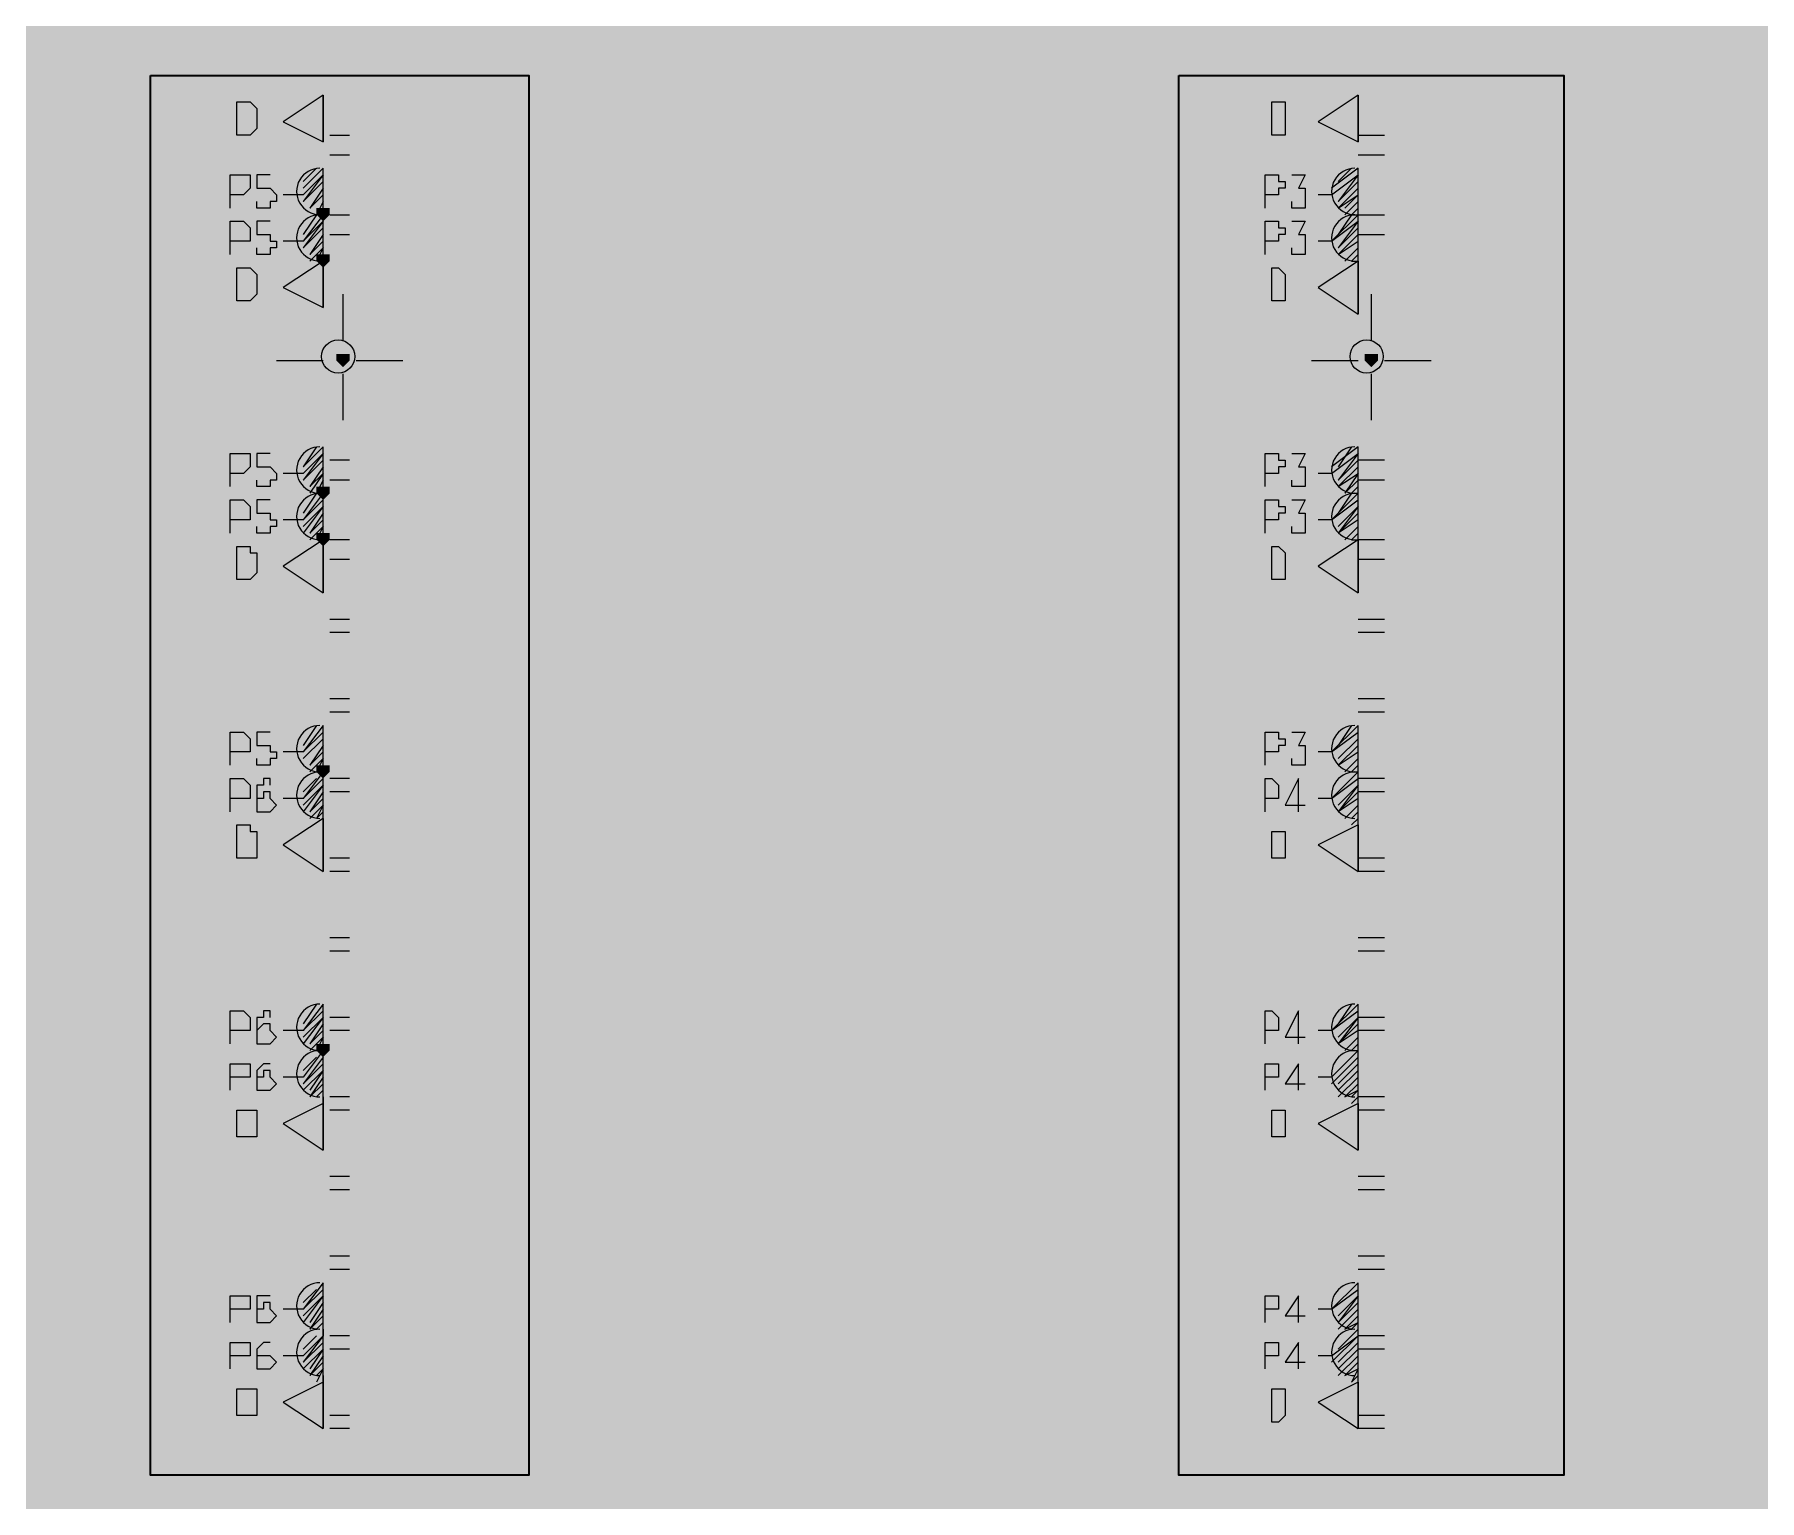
# Model space of a CAD drawing. Header units: millimetres. Extents: x 0 to 90.7, y 0 to 64.4.
# Drawn here: x 51.31 to 56.81, y 6.25 to 10.93 of the extents above; entities that cross this region are included whole.
import ezdxf

# ---------------------------------------------------------------- set-up
doc = ezdxf.new("R2010")
doc.units = ezdxf.units.MM
for name, color, linetype in [('PDF_014404$_ps_ELEC', 2, 'Continuous'), ('PDF_014404$_PS_ELECTRONICS', 5, 'Continuous'), ('PDF_014404$_ps_POWER$SKIRTING', 4, 'Continuous'), ('PDF_014404$_ps_TEXTBOLD$POWER', 2, 'Continuous'), ('PDF_014404$FT', 7, 'Continuous')]:
    doc.layers.add(name, color=color, linetype=linetype)
for name, color, linetype, true_color in [('PDF_014404$_PS_ELECTRONICS$CABLE$TRAY', 7, 'Continuous', 0xdd0037), ('PDF_014404$_ps_POWER$CABLE$TRAY', 7, 'Continuous', 0x7fbfff), ('PDF_014404$_ps_THIN', 7, 'Continuous', 0x7fbfff), ('PDF_014404$HL-TMP', 7, 'Continuous', 0x800000)]:
    doc.layers.add(name, color=color, linetype=linetype, true_color=true_color)

msp = doc.modelspace()

# ---------------------------------------------------------------- hatches: boundary and pattern name
at = {"layer": 'PDF_014404$_ps_THIN', "transparency": 33554559}
for points in [[(52.2265, 10.3737), (52.2053, 10.3737), (52.2053, 10.3525), (52.2265, 10.3314), (52.2477, 10.3525), (52.2477, 10.3737)], [(52.2265, 10.2255), (52.2053, 10.2255), (52.2053, 10.2043), (52.2265, 10.1832), (52.2477, 10.2043), (52.2477, 10.2255)], [(52.29, 9.908), (52.2688, 9.908), (52.2688, 9.8868), (52.29, 9.8657), (52.3112, 9.8868), (52.3112, 9.908)], [(52.29, 9.908), (52.2688, 9.908), (52.2688, 9.8868), (52.29, 9.8657), (52.3112, 9.8868), (52.3112, 9.908)], [(55.5709, 9.908), (55.5497, 9.908), (55.5497, 9.8868), (55.5709, 9.8657), (55.5921, 9.8868), (55.5921, 9.908)], [(55.5709, 9.908), (55.5497, 9.908), (55.5497, 9.8868), (55.5709, 9.8657), (55.5921, 9.8868), (55.5921, 9.908)], [(52.2265, 9.4847), (52.2053, 9.4847), (52.2053, 9.4635), (52.2265, 9.4423), (52.2477, 9.4635), (52.2477, 9.4847)], [(52.2265, 9.3365), (52.2053, 9.3365), (52.2053, 9.3153), (52.2265, 9.2942), (52.2477, 9.3153), (52.2477, 9.3365)], [(52.2265, 8.5956), (52.2053, 8.5956), (52.2053, 8.5745), (52.2265, 8.5533), (52.2477, 8.5745), (52.2477, 8.5956)], [(52.2265, 7.7066), (52.2053, 7.7066), (52.2053, 7.6855), (52.2265, 7.6643), (52.2477, 7.6855), (52.2477, 7.7066)]]:
    msp.add_hatch(color=256, dxfattribs=at).paths.add_polyline_path(points)

# ---------------------------------------------------------------- linework, layer by layer
at = {"layer": 'PDF_014404$_ps_ELEC', "lineweight": 25}
for points in [[(52.2159, 10.5007, 1.00004), (52.2159, 10.3525, 1.00004), (52.2159, 10.2044)], [(55.518, 10.5007, 1.00004), (55.518, 10.3525, 1.00004), (55.518, 10.2044)], [(52.2159, 9.6117, 1.00004), (52.2159, 9.4635, 1.00004), (52.2159, 9.3153)], [(55.518, 9.6117, 1.00004), (55.518, 9.4635, 1.00004), (55.518, 9.3153)], [(52.2159, 8.7226, 1.00004), (52.2159, 8.5745, 1.00004), (52.2159, 8.4263)], [(55.518, 8.7226, 1.00004), (55.518, 8.5745, 1.00004), (55.518, 8.4263)], [(52.2159, 7.8336, 1.00004), (52.2159, 7.6855, 1.00004), (52.2159, 7.5373)], [(55.518, 7.8336, 1.00004), (55.518, 7.6855, 1.00004), (55.518, 7.5373)], [(52.2159, 6.9446, 1.00004), (52.2159, 6.7964, 1.00004), (52.2159, 6.6483)], [(55.518, 6.9446, 1.00004), (55.518, 6.7964, 1.00004), (55.518, 6.6483)]]:
    msp.add_lwpolyline(points, format="xyb", dxfattribs=at)
for points in [[(52.2265, 10.2043), (52.2265, 10.3525), (52.2265, 10.5007)], [(55.5286, 10.2043), (55.5286, 10.3525), (55.5286, 10.5007)], [(52.2265, 9.3153), (52.2265, 9.4635), (52.2265, 9.6117)], [(55.5286, 9.3153), (55.5286, 9.4635), (55.5286, 9.6117)], [(52.2265, 8.4051), (52.2265, 8.5745), (52.2265, 8.7226)], [(55.5286, 8.4051), (55.5286, 8.5745), (55.5286, 8.7226)], [(52.2265, 7.5161), (52.2265, 7.6855), (52.2265, 7.8336)], [(55.5286, 7.5161), (55.5286, 7.6855), (55.5286, 7.8336)], [(52.2265, 6.6271), (52.2265, 6.7753), (52.2265, 6.9446)], [(55.5286, 6.6271), (55.5286, 6.7753), (55.5286, 6.9446)]]:
    msp.add_lwpolyline(points, dxfattribs=at)
at = {"layer": 'PDF_014404$_ps_ELEC', "lineweight": 0}
for points in [[(52.163, 10.416), (52.0995, 10.416)], [(55.4439, 10.416), (55.4016, 10.416)], [(52.163, 10.2678), (52.0995, 10.2678)], [(55.4439, 10.2678), (55.4016, 10.2678)], [(52.163, 9.527), (52.0995, 9.527)], [(55.4439, 9.527), (55.4016, 9.527)], [(52.163, 9.3788), (52.0995, 9.3788)], [(55.4439, 9.3788), (55.4016, 9.3788)], [(52.163, 8.638), (52.0995, 8.638)], [(55.4439, 8.638), (55.4016, 8.638)], [(52.163, 8.4898), (52.0995, 8.4898)], [(55.4439, 8.4898), (55.4016, 8.4898)], [(52.163, 7.749), (52.0995, 7.749)], [(55.4439, 7.749), (55.4016, 7.749)], [(52.163, 7.6008), (52.0995, 7.6008)], [(55.4439, 7.6008), (55.4016, 7.6008)], [(52.163, 6.8599), (52.0995, 6.8599)], [(55.4439, 6.8599), (55.4016, 6.8599)], [(52.163, 6.7118), (52.0995, 6.7118)], [(55.4439, 6.7118), (55.4016, 6.7118)]]:
    msp.add_lwpolyline(points, dxfattribs=at)
at = {"layer": 'PDF_014404$_PS_ELECTRONICS', "lineweight": 0}
for points in [[(52.0995, 10.6489), (52.2265, 10.5854), (52.2265, 10.7335)], [(52.2265, 10.7335), (52.2265, 10.5854), (52.2265, 10.7335)], [(55.4016, 10.6489), (55.5286, 10.5854), (55.5286, 10.7335)], [(55.5286, 10.7335), (55.5286, 10.5854), (55.5286, 10.7335)], [(52.0995, 10.1197), (52.2265, 10.0562), (52.2265, 10.2043)], [(52.2265, 10.2043), (52.2265, 10.0562), (52.2265, 10.2043)], [(55.4016, 10.1197), (55.5286, 10.035), (55.5286, 10.2043)], [(55.5286, 10.2043), (55.5286, 10.035), (55.5286, 10.2043)], [(52.0995, 9.2307), (52.2265, 9.146), (52.2265, 9.3153)], [(52.2265, 9.3153), (52.2265, 9.146), (52.2265, 9.3153)], [(55.4016, 9.2307), (55.5286, 9.146), (55.5286, 9.3153)], [(55.5286, 9.3153), (55.5286, 9.146), (55.5286, 9.3153)], [(52.0995, 8.3416), (52.2265, 8.257), (52.2265, 8.4263)], [(52.2265, 8.4263), (52.2265, 8.257), (52.2265, 8.4263)], [(55.4016, 8.3416), (55.5286, 8.257), (55.5286, 8.4051)], [(55.5286, 8.4051), (55.5286, 8.257), (55.5286, 8.4051)], [(52.0995, 7.4526), (52.2265, 7.368), (52.2265, 7.5161)], [(52.2265, 7.5161), (52.2265, 7.368), (52.2265, 7.5161)], [(55.4016, 7.4526), (55.5286, 7.368), (55.5286, 7.5161)], [(55.5286, 7.5161), (55.5286, 7.368), (55.5286, 7.5161)], [(52.0995, 6.5636), (52.2265, 6.4789), (52.2265, 6.6271)], [(52.2265, 6.6271), (52.2265, 6.4789), (52.2265, 6.6271)], [(55.4016, 6.5636), (55.5286, 6.4789), (55.5286, 6.6271)], [(55.5286, 6.6271), (55.5286, 6.4789), (55.5286, 6.6271)]]:
    msp.add_lwpolyline(points, close=True, dxfattribs=at)
at = {"layer": 'PDF_014404$_PS_ELECTRONICS', "transparency": 33554559}
for points in [[(52.0995, 10.6489), (52.2265, 10.7335), (52.2265, 10.5854)], [(55.4016, 10.6489), (55.5286, 10.7335), (55.5286, 10.5854)], [(52.0995, 10.1197), (52.2265, 10.2043), (52.2265, 10.0562)], [(55.4016, 10.1197), (55.5286, 10.2043), (55.5286, 10.035)], [(52.0995, 9.2307), (52.2265, 9.3153), (52.2265, 9.146)], [(55.4016, 9.2307), (55.5286, 9.3153), (55.5286, 9.146)], [(52.0995, 8.3416), (52.2265, 8.4263), (52.2265, 8.257)], [(55.4016, 8.3416), (55.5286, 8.4051), (55.5286, 8.257)], [(52.0995, 7.4526), (52.2265, 7.5161), (52.2265, 7.368)], [(55.4016, 7.4526), (55.5286, 7.5161), (55.5286, 7.368)], [(52.0995, 6.5636), (52.2265, 6.6271), (52.2265, 6.4789)], [(55.4016, 6.5636), (55.5286, 6.6271), (55.5286, 6.4789)]]:
    msp.add_solid(points, dxfattribs=at)
at = {"layer": 'PDF_014404$_PS_ELECTRONICS$CABLE$TRAY', "transparency": 33554559}
for points in [[(51.9302, 9.527), (51.9302, 9.7387), (49.3478, 9.527)], [(51.9302, 9.7387), (49.3478, 9.527), (49.3478, 9.7387)], [(55.2111, 9.527), (55.2111, 9.7387), (52.6287, 9.527)], [(55.2111, 9.7387), (52.6287, 9.527), (52.6287, 9.7387)], [(58.6825, 9.527), (58.6825, 9.7387), (55.9307, 9.527)], [(58.6825, 9.7387), (55.9307, 9.527), (55.9307, 9.7387)]]:
    msp.add_solid(points, dxfattribs=at)
at = {"layer": 'PDF_014404$_ps_POWER$CABLE$TRAY', "transparency": 33554559}
for points in [[(49.3478, 10.0562), (49.3478, 9.8445), (51.9302, 10.0562)], [(49.3478, 9.8445), (51.9302, 10.0562), (51.9302, 9.8445)], [(52.6287, 10.0562), (52.6287, 9.8445), (55.2111, 10.0562)], [(52.6287, 9.8445), (55.2111, 10.0562), (55.2111, 9.8445)], [(55.9307, 10.0562), (55.9307, 9.8445), (58.5343, 10.0562)], [(55.9307, 9.8445), (58.5343, 10.0562), (58.5343, 9.8445)]]:
    msp.add_solid(points, dxfattribs=at)
at = {"layer": 'PDF_014404$_ps_POWER$SKIRTING', "lineweight": 0}
for points in [[(52.2477, 10.797), (52.3112, 10.797)], [(55.5286, 10.797), (55.6132, 10.797)], [(52.2477, 10.6065), (52.3112, 10.6065)], [(55.5286, 10.6065), (55.6132, 10.6065)], [(52.2477, 10.543), (52.3112, 10.543)], [(55.5286, 10.543), (55.6132, 10.543)], [(52.2477, 10.3525), (52.3112, 10.3525)], [(55.5286, 10.3525), (55.6132, 10.3525)], [(52.2477, 10.289), (52.3112, 10.289)], [(55.5286, 10.289), (55.6132, 10.289)], [(52.3112, 9.5693), (52.2477, 9.5693)], [(55.6132, 9.5693), (55.5286, 9.5693)], [(52.3112, 9.5058), (52.2477, 9.5058)], [(55.6132, 9.5058), (55.5286, 9.5058)], [(52.3112, 9.3153), (52.2477, 9.3153)], [(55.6132, 9.3153), (55.5286, 9.3153)], [(52.3112, 9.2518), (52.2477, 9.2518)], [(55.6132, 9.2518), (55.5286, 9.2518)], [(52.3112, 9.0613), (52.2477, 9.0613)], [(55.6132, 9.0613), (55.5286, 9.0613)], [(52.3112, 9.019), (52.2477, 9.019)], [(55.6132, 9.019), (55.5286, 9.019)], [(52.3112, 8.8073), (52.2477, 8.8073)], [(55.6132, 8.8073), (55.5286, 8.8073)], [(52.3112, 8.765), (52.2477, 8.765)], [(55.6132, 8.765), (55.5286, 8.765)], [(52.3112, 8.5533), (52.2477, 8.5533)], [(55.6132, 8.5533), (55.5286, 8.5533)], [(52.3112, 8.511), (52.2477, 8.511)], [(55.6132, 8.511), (55.5286, 8.511)], [(52.3112, 8.2993), (52.2477, 8.2993)], [(52.3112, 8.257), (52.2477, 8.257)], [(55.6132, 8.2993), (55.5286, 8.2993)], [(55.6132, 8.257), (55.5286, 8.257)], [(52.3112, 8.0453), (52.2477, 8.0453)], [(55.6132, 8.0453), (55.5286, 8.0453)], [(52.3112, 8.003), (52.2477, 8.003)], [(55.6132, 8.003), (55.5286, 8.003)], [(52.3112, 7.7913), (52.2477, 7.7913)], [(55.6132, 7.7913), (55.5286, 7.7913)], [(52.3112, 7.749), (52.2477, 7.749)], [(55.6132, 7.749), (55.5286, 7.749)], [(52.3112, 7.5373), (52.2477, 7.5373)], [(52.3112, 7.495), (52.2477, 7.495)], [(55.6132, 7.5373), (55.5286, 7.5373)], [(55.6132, 7.495), (55.5286, 7.495)], [(52.3112, 7.2833), (52.2477, 7.2833)], [(55.6132, 7.2833), (55.5286, 7.2833)], [(52.3112, 7.2409), (52.2477, 7.2409)], [(55.6132, 7.2409), (55.5286, 7.2409)], [(52.3112, 7.0293), (52.2477, 7.0293)], [(55.6132, 7.0293), (55.5286, 7.0293)], [(52.3112, 6.9869), (52.2477, 6.9869)], [(55.6132, 6.9869), (55.5286, 6.9869)], [(52.3112, 6.7753), (52.2477, 6.7753)], [(55.6132, 6.7753), (55.5286, 6.7753)], [(52.3112, 6.7329), (52.2477, 6.7329)], [(55.6132, 6.7329), (55.5286, 6.7329)], [(52.3112, 6.5213), (52.2477, 6.5213)], [(55.6132, 6.5213), (55.5286, 6.5213)], [(52.3112, 6.4789), (52.2477, 6.4789)], [(55.6132, 6.4789), (55.5286, 6.4789)], [(52.3112, 6.3308), (52.2477, 6.3308)], [(55.6132, 6.3308), (55.5286, 6.3308)]]:
    msp.add_lwpolyline(points, dxfattribs=at)
at = {"layer": 'PDF_014404$_ps_POWER$SKIRTING', "transparency": 33554559}
for points in [[(52.2477, 10.6489), (52.3112, 10.6489), (52.2477, 10.797)], [(52.3112, 10.6489), (52.2477, 10.797), (52.3112, 10.797)], [(55.5286, 10.6489), (55.6132, 10.6489), (55.5286, 10.797)], [(55.6132, 10.6489), (55.5286, 10.797), (55.6132, 10.797)], [(52.2477, 10.3949), (52.3112, 10.3949), (52.2477, 10.5007)], [(52.3112, 10.3949), (52.2477, 10.5007), (52.3112, 10.5007)], [(55.5286, 10.3949), (55.6132, 10.3949), (55.5286, 10.5007)], [(55.6132, 10.3949), (55.5286, 10.5007), (55.6132, 10.5007)], [(52.2477, 10.0985), (52.3112, 10.0985), (52.2477, 10.2467)], [(52.3112, 10.0985), (52.2477, 10.2467), (52.3112, 10.2467)], [(55.5286, 10.0985), (55.6132, 10.0985), (55.5286, 10.2467)], [(55.6132, 10.0985), (55.5286, 10.2467), (55.6132, 10.2467)], [(52.3112, 9.6963), (52.2477, 9.6963), (52.3112, 9.6117)], [(52.2477, 9.6963), (52.3112, 9.6117), (52.2477, 9.6117)], [(55.6132, 9.6963), (55.5286, 9.6963), (55.6132, 9.6117)], [(55.5286, 9.6963), (55.6132, 9.6117), (55.5286, 9.6117)], [(52.3112, 9.4635), (52.2477, 9.4635), (52.3112, 9.3577)], [(52.2477, 9.4635), (52.3112, 9.3577), (52.2477, 9.3577)], [(55.6132, 9.4635), (55.5286, 9.4635), (55.6132, 9.3577)], [(55.5286, 9.4635), (55.6132, 9.3577), (55.5286, 9.3577)], [(52.3112, 9.2095), (52.2477, 9.2095), (52.3112, 9.1037)], [(52.2477, 9.2095), (52.3112, 9.1037), (52.2477, 9.1037)], [(55.6132, 9.2095), (55.5286, 9.2095), (55.6132, 9.1037)], [(55.5286, 9.2095), (55.6132, 9.1037), (55.5286, 9.1037)], [(52.3112, 8.9555), (52.2477, 8.9555), (52.3112, 8.8497)], [(52.2477, 8.9555), (52.3112, 8.8497), (52.2477, 8.8497)], [(55.6132, 8.9555), (55.5286, 8.9555), (55.6132, 8.8497)], [(55.5286, 8.9555), (55.6132, 8.8497), (55.5286, 8.8497)], [(52.3112, 8.7015), (52.2477, 8.7015), (52.3112, 8.5956)], [(52.2477, 8.7015), (52.3112, 8.5956), (52.2477, 8.5956)], [(55.6132, 8.7015), (55.5286, 8.7015), (55.6132, 8.5956)], [(55.5286, 8.7015), (55.6132, 8.5956), (55.5286, 8.5956)], [(52.3112, 8.4475), (52.2477, 8.4475), (52.3112, 8.3416)], [(52.2477, 8.4475), (52.3112, 8.3416), (52.2477, 8.3416)], [(55.6132, 8.4475), (55.5286, 8.4475), (55.6132, 8.3416)], [(55.5286, 8.4475), (55.6132, 8.3416), (55.5286, 8.3416)], [(52.3112, 8.1935), (52.2477, 8.1935), (52.3112, 8.0876)], [(52.2477, 8.1935), (52.3112, 8.0876), (52.2477, 8.0876)], [(55.6132, 8.1935), (55.5286, 8.1935), (55.6132, 8.0876)], [(55.5286, 8.1935), (55.6132, 8.0876), (55.5286, 8.0876)], [(52.3112, 7.9395), (52.2477, 7.9395), (52.3112, 7.8336)], [(52.2477, 7.9395), (52.3112, 7.8336), (52.2477, 7.8336)], [(55.6132, 7.9395), (55.5286, 7.9395), (55.6132, 7.8336)], [(55.5286, 7.9395), (55.6132, 7.8336), (55.5286, 7.8336)], [(52.3112, 7.6855), (52.2477, 7.6855), (52.3112, 7.6008)], [(52.2477, 7.6855), (52.3112, 7.6008), (52.2477, 7.6008)], [(55.6132, 7.6855), (55.5286, 7.6855), (55.6132, 7.6008)], [(55.5286, 7.6855), (55.6132, 7.6008), (55.5286, 7.6008)], [(52.3112, 7.4315), (52.2477, 7.4315), (52.3112, 7.3468)], [(52.2477, 7.4315), (52.3112, 7.3468), (52.2477, 7.3468)], [(55.6132, 7.4315), (55.5286, 7.4315), (55.6132, 7.3468)], [(55.5286, 7.4315), (55.6132, 7.3468), (55.5286, 7.3468)], [(52.3112, 7.1774), (52.2477, 7.1774), (52.3112, 7.0928)], [(52.2477, 7.1774), (52.3112, 7.0928), (52.2477, 7.0928)], [(55.6132, 7.1774), (55.5286, 7.1774), (55.6132, 7.0928)], [(55.5286, 7.1774), (55.6132, 7.0928), (55.5286, 7.0928)], [(52.3112, 6.9234), (52.2477, 6.9234), (52.3112, 6.8388)], [(52.2477, 6.9234), (52.3112, 6.8388), (52.2477, 6.8388)], [(55.6132, 6.9234), (55.5286, 6.9234), (55.6132, 6.8388)], [(55.5286, 6.9234), (55.6132, 6.8388), (55.5286, 6.8388)], [(52.3112, 6.6694), (52.2477, 6.6694), (52.3112, 6.5848)], [(52.2477, 6.6694), (52.3112, 6.5848), (52.2477, 6.5848)], [(55.6132, 6.6694), (55.5286, 6.6694), (55.6132, 6.5848)], [(55.5286, 6.6694), (55.6132, 6.5848), (55.5286, 6.5848)], [(52.3112, 6.4366), (52.2477, 6.4366), (52.3112, 6.3308)], [(52.2477, 6.4366), (52.3112, 6.3308), (52.2477, 6.3308)], [(55.6132, 6.4366), (55.5286, 6.4366), (55.6132, 6.3308)], [(55.5286, 6.4366), (55.6132, 6.3308), (55.5286, 6.3308)]]:
    msp.add_solid(points, dxfattribs=at)
at = {"layer": 'PDF_014404$_ps_TEXTBOLD$POWER', "lineweight": 25}
for points in [[(51.9513, 10.6065), (51.9513, 10.7124), (51.9937, 10.7124), (52.0148, 10.6912), (52.0148, 10.67), (52.0148, 10.6489), (52.0148, 10.6277), (51.9937, 10.6065)], [(55.2534, 10.6065), (55.2534, 10.7124), (55.2746, 10.7124), (55.2957, 10.7124), (55.2957, 10.6912), (55.2957, 10.67), (55.2957, 10.6489), (55.2957, 10.6277), (55.2957, 10.6065), (55.2746, 10.6065)], [(51.9513, 10.0773), (51.9513, 10.1832), (51.9937, 10.1832), (52.0148, 10.162), (52.0148, 10.1408), (52.0148, 10.1197), (52.0148, 10.0985), (51.9937, 10.0773)], [(55.2534, 10.0773), (55.2534, 10.1832), (55.2746, 10.1832), (55.2957, 10.162), (55.2957, 10.1408), (55.2957, 10.1197), (55.2957, 10.0985), (55.2957, 10.0773), (55.2746, 10.0773)], [(51.9513, 9.1883), (51.9513, 9.2942), (51.9937, 9.2942), (51.9937, 9.273), (52.0148, 9.273), (52.0148, 9.2518), (52.0148, 9.2307), (52.0148, 9.2095), (51.9937, 9.1883)], [(55.2534, 9.1883), (55.2534, 9.2942), (55.2746, 9.2942), (55.2957, 9.273), (55.2957, 9.2518), (55.2957, 9.2307), (55.2957, 9.2095), (55.2957, 9.1883), (55.2746, 9.1883)], [(51.9513, 8.2993), (51.9513, 8.4051), (51.9937, 8.4051), (51.9937, 8.384), (52.0148, 8.384), (52.0148, 8.3628), (52.0148, 8.3416), (52.0148, 8.3205), (52.0148, 8.2993), (51.9937, 8.2993)], [(55.2534, 8.2993), (55.2534, 8.384), (55.2746, 8.384), (55.2957, 8.384), (55.2957, 8.3628), (55.2957, 8.3205), (55.2957, 8.2993), (55.2746, 8.2993)], [(51.9513, 7.4103), (51.9513, 7.495), (51.9937, 7.495), (52.0148, 7.495), (52.0148, 7.4738), (52.0148, 7.4315), (52.0148, 7.4103), (51.9937, 7.4103)], [(55.2534, 7.4103), (55.2534, 7.495), (55.2746, 7.495), (55.2957, 7.495), (55.2957, 7.4738), (55.2957, 7.4315), (55.2957, 7.4103), (55.2746, 7.4103)], [(51.9513, 6.5213), (51.9513, 6.6059), (51.9937, 6.6059), (52.0148, 6.6059), (52.0148, 6.5848), (52.0148, 6.5424), (52.0148, 6.5213), (51.9937, 6.5213)], [(55.2534, 6.5001), (55.2534, 6.6059), (55.2746, 6.6059), (55.2957, 6.6059), (55.2957, 6.5848), (55.2957, 6.5636), (55.2957, 6.5424), (55.2957, 6.5213), (55.2746, 6.5001)]]:
    msp.add_lwpolyline(points, close=True, dxfattribs=at)
for points in [[(51.9302, 10.3737), (51.9302, 10.4795), (51.9725, 10.4795), (51.9937, 10.4795), (51.9937, 10.4584), (51.9937, 10.4372), (51.9725, 10.416), (51.9302, 10.416)], [(52.0572, 10.4795), (52.0148, 10.4795), (52.0148, 10.4372), (52.036, 10.4372), (52.0572, 10.4372), (52.0783, 10.416), (52.0783, 10.3949), (52.0572, 10.3949), (52.0572, 10.3737), (52.036, 10.3737), (52.0148, 10.3737), (52.0148, 10.3949)], [(55.2322, 10.3737), (55.2322, 10.4795), (55.2746, 10.4795), (55.2746, 10.4584), (55.2957, 10.4584), (55.2957, 10.4372), (55.2746, 10.4372), (55.2746, 10.416), (55.2322, 10.416)], [(55.3169, 10.4795), (55.3592, 10.4795), (55.3381, 10.4372), (55.3592, 10.4372), (55.3592, 10.416), (55.3592, 10.3949), (55.3592, 10.3737), (55.3381, 10.3737), (55.3169, 10.3737), (55.3169, 10.3949)], [(51.9302, 10.2255), (51.9302, 10.3314), (51.9725, 10.3314), (51.9937, 10.3102), (51.9937, 10.289), (51.9937, 10.2678), (51.9725, 10.2678), (51.9302, 10.2678)], [(52.0572, 10.3314), (52.0148, 10.3314), (52.0148, 10.289), (52.036, 10.289), (52.0572, 10.289), (52.0572, 10.2678), (52.0783, 10.2678), (52.0783, 10.2467), (52.0572, 10.2467), (52.0572, 10.2255), (52.036, 10.2255), (52.0148, 10.2255), (52.0148, 10.2467)], [(55.2322, 10.2255), (55.2322, 10.3314), (55.2746, 10.3314), (55.2746, 10.3102), (55.2957, 10.3102), (55.2957, 10.289), (55.2746, 10.289), (55.2746, 10.2678), (55.2322, 10.2678)], [(55.3169, 10.3314), (55.3592, 10.3314), (55.3381, 10.289), (55.3592, 10.289), (55.3592, 10.2678), (55.3592, 10.2467), (55.3592, 10.2255), (55.3381, 10.2255), (55.3169, 10.2255), (55.3169, 10.2467)], [(51.9302, 9.4847), (51.9302, 9.5905), (51.9725, 9.5905), (51.9937, 9.5905), (51.9937, 9.5693), (51.9937, 9.5482), (51.9725, 9.527), (51.9302, 9.527)], [(52.0572, 9.5905), (52.0148, 9.5905), (52.0148, 9.5482), (52.036, 9.5482), (52.0572, 9.5482), (52.0783, 9.527), (52.0783, 9.5058), (52.0572, 9.5058), (52.0572, 9.4847), (52.036, 9.4847), (52.0148, 9.4847), (52.0148, 9.5058)], [(55.2322, 9.4847), (55.2322, 9.5905), (55.2746, 9.5905), (55.2746, 9.5693), (55.2957, 9.5693), (55.2957, 9.5482), (55.2746, 9.5482), (55.2746, 9.527), (55.2322, 9.527)], [(55.3169, 9.5905), (55.3592, 9.5905), (55.3381, 9.5482), (55.3592, 9.5482), (55.3592, 9.527), (55.3592, 9.5058), (55.3592, 9.4847), (55.3381, 9.4847), (55.3169, 9.4847), (55.3169, 9.5058)], [(51.9302, 9.3365), (51.9302, 9.4423), (51.9725, 9.4423), (51.9937, 9.4212), (51.9937, 9.4), (51.9937, 9.3788), (51.9725, 9.3788), (51.9302, 9.3788)], [(52.0572, 9.4423), (52.0148, 9.4423), (52.0148, 9.4), (52.036, 9.4), (52.0572, 9.4), (52.0572, 9.3788), (52.0783, 9.3788), (52.0783, 9.3577), (52.0572, 9.3577), (52.0572, 9.3365), (52.036, 9.3365), (52.0148, 9.3365), (52.0148, 9.3577)], [(55.2322, 9.3365), (55.2322, 9.4423), (55.2746, 9.4423), (55.2746, 9.4212), (55.2957, 9.4212), (55.2957, 9.4), (55.2746, 9.4), (55.2746, 9.3788), (55.2322, 9.3788)], [(55.3169, 9.4423), (55.3592, 9.4423), (55.3381, 9.4), (55.3592, 9.4), (55.3592, 9.3788), (55.3592, 9.3577), (55.3592, 9.3365), (55.3381, 9.3365), (55.3169, 9.3365), (55.3169, 9.3577)], [(51.9302, 8.5956), (51.9302, 8.7015), (51.9725, 8.7015), (51.9937, 8.6803), (51.9937, 8.6591), (51.9937, 8.638), (51.9725, 8.638), (51.9302, 8.638)], [(52.0572, 8.7015), (52.0148, 8.7015), (52.0148, 8.6591), (52.036, 8.6591), (52.0572, 8.6591), (52.0572, 8.638), (52.0783, 8.638), (52.0783, 8.6168), (52.0572, 8.6168), (52.0572, 8.5956), (52.036, 8.5956), (52.0148, 8.5956), (52.0148, 8.6168)], [(55.2322, 8.5956), (55.2322, 8.7015), (55.2746, 8.7015), (55.2746, 8.6803), (55.2957, 8.6803), (55.2957, 8.6591), (55.2746, 8.6591), (55.2746, 8.638), (55.2322, 8.638)], [(55.3169, 8.7015), (55.3592, 8.7015), (55.3381, 8.6591), (55.3592, 8.6591), (55.3592, 8.638), (55.3592, 8.6168), (55.3592, 8.5956), (55.3381, 8.5956), (55.3169, 8.5956), (55.3169, 8.6168)], [(51.9302, 8.4475), (51.9302, 8.5533), (51.9725, 8.5533), (51.9937, 8.5321), (51.9937, 8.511), (51.9937, 8.4898), (51.9725, 8.4898), (51.9302, 8.4898)], [(52.0572, 8.5321), (52.0572, 8.5533), (52.036, 8.5533), (52.036, 8.5321), (52.0148, 8.5321), (52.0148, 8.4898), (52.0148, 8.4686), (52.0148, 8.4475), (52.036, 8.4475), (52.0572, 8.4475), (52.0783, 8.4686), (52.0572, 8.4898), (52.0572, 8.511), (52.036, 8.511), (52.036, 8.4898), (52.0148, 8.4898), (52.0148, 8.4686)], [(55.2322, 8.4475), (55.2322, 8.5533), (55.2534, 8.5533), (55.2746, 8.5321), (55.2746, 8.511), (55.2746, 8.4898), (55.2534, 8.4898), (55.2322, 8.4898)], [(55.3381, 8.4475), (55.3381, 8.5533), (55.2957, 8.4686), (55.3592, 8.4686)], [(51.9302, 7.7066), (51.9302, 7.8125), (51.9725, 7.8125), (51.9937, 7.7913), (51.9937, 7.7701), (51.9937, 7.749), (51.9725, 7.749), (51.9302, 7.749)], [(52.0572, 7.7913), (52.0572, 7.8125), (52.036, 7.8125), (52.036, 7.7913), (52.0148, 7.7913), (52.0148, 7.7701), (52.0148, 7.7278), (52.0148, 7.7066), (52.036, 7.7066), (52.0572, 7.7066), (52.0783, 7.7278), (52.0572, 7.749), (52.0572, 7.7701), (52.036, 7.7701), (52.0148, 7.749), (52.0148, 7.7278)], [(55.2322, 7.7066), (55.2322, 7.8125), (55.2534, 7.8125), (55.2746, 7.7913), (55.2746, 7.7701), (55.2746, 7.749), (55.2534, 7.749), (55.2322, 7.749)], [(55.3381, 7.7066), (55.3381, 7.8125), (55.2957, 7.7278), (55.3592, 7.7278)], [(51.9302, 7.5585), (51.9302, 7.6431), (51.9725, 7.6431), (51.9937, 7.6431), (51.9937, 7.622), (51.9937, 7.6008), (51.9725, 7.6008), (51.9302, 7.6008)], [(52.0572, 7.6431), (52.036, 7.6431), (52.0148, 7.622), (52.0148, 7.6008), (52.0148, 7.5796), (52.0148, 7.5585), (52.036, 7.5585), (52.0572, 7.5585), (52.0783, 7.5796), (52.0572, 7.6008), (52.0572, 7.622), (52.036, 7.622), (52.036, 7.6008), (52.0148, 7.6008), (52.0148, 7.5796)], [(55.2322, 7.5585), (55.2322, 7.6431), (55.2534, 7.6431), (55.2746, 7.6431), (55.2746, 7.622), (55.2746, 7.6008), (55.2534, 7.6008), (55.2322, 7.6008)], [(55.3381, 7.5585), (55.3381, 7.6431), (55.2957, 7.5796), (55.3592, 7.5796)], [(51.9302, 6.8176), (51.9302, 6.9023), (51.9725, 6.9023), (51.9937, 6.9023), (51.9937, 6.8811), (51.9937, 6.8599), (51.9725, 6.8599), (51.9302, 6.8599)], [(52.0572, 6.9023), (52.036, 6.9023), (52.0148, 6.9023), (52.0148, 6.8599), (52.0148, 6.8388), (52.0148, 6.8176), (52.036, 6.8176), (52.0572, 6.8176), (52.0783, 6.8388), (52.0572, 6.8599), (52.0572, 6.8811), (52.036, 6.8811), (52.036, 6.8599), (52.0148, 6.8599), (52.0148, 6.8388)], [(55.2322, 6.8176), (55.2322, 6.9023), (55.2534, 6.9023), (55.2746, 6.9023), (55.2746, 6.8811), (55.2746, 6.8599), (55.2534, 6.8599), (55.2322, 6.8599)], [(55.3381, 6.8176), (55.3381, 6.9023), (55.2957, 6.8388), (55.3592, 6.8388)], [(51.9302, 6.6694), (51.9302, 6.7541), (51.9725, 6.7541), (51.9937, 6.7541), (51.9937, 6.7329), (51.9937, 6.7118), (51.9725, 6.7118), (51.9302, 6.7118)], [(52.0572, 6.7541), (52.036, 6.7541), (52.0148, 6.7329), (52.0148, 6.7118), (52.0148, 6.6906), (52.0148, 6.6694), (52.036, 6.6694), (52.0572, 6.6694), (52.0783, 6.6906), (52.0572, 6.7118), (52.036, 6.7118), (52.0148, 6.7118), (52.0148, 6.6906)], [(55.2322, 6.6694), (55.2322, 6.7541), (55.2534, 6.7541), (55.2746, 6.7541), (55.2746, 6.7329), (55.2746, 6.7118), (55.2534, 6.7118), (55.2322, 6.7118)], [(55.3381, 6.6694), (55.3381, 6.7541), (55.2957, 6.6906), (55.3592, 6.6906)]]:
    msp.add_lwpolyline(points, dxfattribs=at)
at = {"layer": 'PDF_014404$_ps_THIN', "lineweight": 18}
for points in [[(52.2053, 10.5007), (52.163, 10.4584)], [(52.2265, 10.5007), (52.163, 10.4372)], [(52.163, 10.416), (52.2265, 10.4795), (52.163, 10.3949), (52.2265, 10.4584)], [(55.5286, 10.5007), (55.4439, 10.4372)], [(55.4439, 10.416), (55.5286, 10.4795), (55.4651, 10.3949), (55.5286, 10.4584)], [(55.5074, 10.5007), (55.4651, 10.4584)], [(52.2265, 10.4372), (52.1842, 10.3737), (52.2265, 10.416), (52.1842, 10.3737)], [(55.5286, 10.4372), (55.4651, 10.3737), (55.5286, 10.416), (55.4862, 10.3737)], [(52.2053, 10.3525), (52.163, 10.289)], [(52.2265, 10.3525), (52.163, 10.2678), (52.2265, 10.3314), (52.163, 10.2467), (52.2265, 10.3102)], [(52.2265, 10.3949), (52.2053, 10.3525), (52.2265, 10.3737)], [(55.5286, 10.3737), (55.5074, 10.3525), (55.5286, 10.3525), (55.4439, 10.2678), (55.5286, 10.3314), (55.4651, 10.2467), (55.5286, 10.3102)], [(55.5074, 10.3525), (55.4651, 10.289)], [(55.5286, 10.3949), (55.4862, 10.3525)], [(52.2265, 10.289), (52.1842, 10.2255), (52.2265, 10.2678)], [(52.1842, 10.2043), (52.2265, 10.2467), (52.2053, 10.2043), (52.2265, 10.2255)], [(55.5286, 10.289), (55.4651, 10.2255), (55.5286, 10.2678)], [(55.5286, 10.2467), (55.4862, 10.2043), (55.5286, 10.2467)], [(55.5286, 10.2255), (55.5074, 10.2043), (55.5286, 10.2043)], [(52.29, 9.9503), (52.29, 10.0985)], [(55.5709, 9.9503), (55.5709, 10.0985)], [(52.0783, 9.8868), (52.2265, 9.8868)], [(52.3323, 9.8868), (52.4805, 9.8868)], [(55.3804, 9.8868), (55.5286, 9.8868)], [(55.6132, 9.8868), (55.7614, 9.8868)], [(52.29, 9.6963), (52.29, 9.8445)], [(55.5709, 9.6963), (55.5709, 9.8445)], [(52.2053, 9.6117), (52.163, 9.5482), (52.2265, 9.6117)], [(52.163, 9.527), (52.2265, 9.5905), (52.163, 9.5058), (52.2265, 9.5693)], [(55.5286, 9.6117), (55.4439, 9.5482)], [(55.4439, 9.527), (55.5286, 9.5905), (55.4651, 9.5058), (55.5286, 9.5693)], [(55.5074, 9.6117), (55.4651, 9.5482)], [(52.2265, 9.5482), (52.1842, 9.4847), (52.2265, 9.527), (52.1842, 9.4635)], [(55.5286, 9.5482), (55.4651, 9.4847), (55.5286, 9.527), (55.4862, 9.4635), (55.5286, 9.5058)], [(52.2265, 9.5058), (52.2053, 9.4635), (52.2265, 9.4847)], [(55.5286, 9.4847), (55.5074, 9.4635), (55.5286, 9.4635), (55.4439, 9.3788), (55.5286, 9.4423)], [(52.2053, 9.4635), (52.163, 9.4)], [(52.2265, 9.4635), (52.163, 9.3788), (52.2265, 9.4423)], [(52.163, 9.3577), (52.2265, 9.4212), (52.163, 9.3365)], [(55.5074, 9.4635), (55.4651, 9.4)], [(55.4651, 9.3577), (55.5286, 9.4212), (55.4651, 9.3365), (55.5286, 9.4)], [(52.2265, 9.4), (52.1842, 9.3365), (52.2265, 9.3788)], [(52.1842, 9.3153), (52.2265, 9.3577), (52.2053, 9.3153), (52.2265, 9.3365)], [(55.5286, 9.3788), (55.4651, 9.3365)], [(55.5286, 9.3577), (55.4862, 9.3153), (55.5286, 9.3577)], [(55.5286, 9.3365), (55.5074, 9.3153), (55.5286, 9.3153)], [(52.2053, 8.7226), (52.163, 8.6591)], [(52.2265, 8.7226), (52.163, 8.638), (52.2265, 8.7015)], [(55.5286, 8.7226), (55.4439, 8.638), (55.5286, 8.7015)], [(55.5074, 8.7226), (55.4651, 8.6591)], [(52.2265, 8.6803), (52.163, 8.6168), (52.2265, 8.6803)], [(52.2265, 8.6591), (52.1842, 8.5956), (52.2265, 8.638)], [(55.5286, 8.6803), (55.4651, 8.6168), (55.5286, 8.6803)], [(55.5286, 8.6591), (55.4651, 8.5956), (55.5286, 8.638)], [(52.1842, 8.5745), (52.2265, 8.6168), (52.2053, 8.5745), (52.2265, 8.5956)], [(55.5286, 8.5956), (55.5074, 8.5745), (55.5286, 8.5745), (55.4439, 8.4898), (55.5286, 8.5533)], [(55.5286, 8.6168), (55.4862, 8.5745), (55.5286, 8.6168)], [(52.2265, 8.5745), (52.163, 8.4898), (52.2265, 8.5533)], [(52.2053, 8.5533), (52.163, 8.511)], [(52.163, 8.4686), (52.2265, 8.5321), (52.163, 8.4475)], [(55.5074, 8.5533), (55.4651, 8.511)], [(55.4651, 8.4686), (55.5286, 8.5321), (55.4651, 8.4475), (55.5286, 8.511)], [(52.2265, 8.511), (52.1842, 8.4475), (52.2265, 8.4898)], [(55.5286, 8.4898), (55.4651, 8.4475)], [(52.1842, 8.4263), (52.2265, 8.4686), (52.2053, 8.4263), (52.2265, 8.4475)], [(52.2265, 8.4263), (52.2265, 8.4051)], [(55.5286, 8.4686), (55.4862, 8.4263), (55.5286, 8.4686)], [(55.5286, 8.4475), (55.5074, 8.4263)], [(55.5286, 8.4263), (55.5074, 8.4051)], [(52.2053, 7.8336), (52.163, 7.7701)], [(52.2265, 7.8336), (52.163, 7.749), (52.2265, 7.8125)], [(55.5286, 7.8336), (55.4439, 7.749), (55.5286, 7.8125)], [(55.5074, 7.8336), (55.4651, 7.7701)], [(52.163, 7.7278), (52.2265, 7.7913), (52.163, 7.7066)], [(52.2265, 7.7701), (52.1842, 7.7066), (52.2265, 7.749)], [(55.4651, 7.7278), (55.5286, 7.7913), (55.4651, 7.7066), (55.5286, 7.7701)], [(52.1842, 7.6855), (52.2265, 7.7278), (52.2053, 7.6855), (52.2265, 7.7066)], [(55.5286, 7.7066), (55.5074, 7.6855), (55.5286, 7.6855), (55.4439, 7.6008)], [(55.5286, 7.749), (55.4651, 7.7066)], [(55.5286, 7.7278), (55.4862, 7.6855), (55.5286, 7.7278)], [(52.2265, 7.6855), (52.163, 7.6008)], [(52.2053, 7.6643), (52.163, 7.622)], [(52.2265, 7.6643), (52.163, 7.5796), (52.2265, 7.6431)], [(55.5286, 7.6643), (55.4439, 7.5796)], [(55.5074, 7.6643), (55.4651, 7.622)], [(52.163, 7.5585), (52.2265, 7.622), (52.1842, 7.5585)], [(52.2265, 7.6008), (52.1842, 7.5373), (52.2265, 7.5796)], [(55.5286, 7.6431), (55.4651, 7.5796)], [(55.5286, 7.622), (55.4651, 7.5585), (55.5286, 7.622)], [(55.5286, 7.6008), (55.4651, 7.5373)], [(52.2265, 7.5585), (52.2053, 7.5373), (52.2265, 7.5585)], [(55.5286, 7.5796), (55.4862, 7.5373), (55.5286, 7.5585), (55.5074, 7.5373)], [(52.2265, 7.5373), (52.2265, 7.5161)], [(55.5286, 7.5373), (55.5074, 7.5161)], [(52.2265, 6.9446), (52.163, 6.8599), (52.2265, 6.9234)], [(55.5286, 6.9446), (55.4439, 6.8599), (55.5286, 6.9234)], [(52.2053, 6.9234), (52.163, 6.8811)], [(52.163, 6.8388), (52.2265, 6.9023), (52.163, 6.8176)], [(52.2265, 6.8811), (52.1842, 6.8176)], [(55.5074, 6.9234), (55.4651, 6.8811)], [(55.4651, 6.8388), (55.5286, 6.9023), (55.4651, 6.8176), (55.5286, 6.8811)], [(52.2265, 6.8599), (52.1842, 6.7964), (52.2265, 6.8388)], [(55.5286, 6.8599), (55.4651, 6.7964)], [(55.5286, 6.8388), (55.4862, 6.7964), (55.5286, 6.8176), (55.5074, 6.7964)], [(52.2053, 6.7753), (52.163, 6.7329)], [(52.163, 6.7118), (52.2265, 6.7753), (52.163, 6.6906), (52.2265, 6.7541)], [(52.2265, 6.8176), (52.2053, 6.7964), (52.2265, 6.8176)], [(52.2265, 6.7964), (52.2265, 6.7753)], [(55.4439, 6.7118), (55.5286, 6.7753), (55.4439, 6.6906)], [(55.5286, 6.7964), (55.5074, 6.7753), (55.4651, 6.7329)], [(52.163, 6.6694), (52.2265, 6.7329), (52.1842, 6.6694)], [(55.5286, 6.7541), (55.4651, 6.6906)], [(55.5286, 6.7329), (55.4651, 6.6694), (55.5286, 6.7329)], [(52.2265, 6.7118), (52.1842, 6.6483), (52.2265, 6.6906)], [(52.2053, 6.6483), (52.2265, 6.6694), (52.2053, 6.6271)], [(55.5286, 6.7118), (55.4651, 6.6483)], [(55.5286, 6.6906), (55.4862, 6.6483), (55.5286, 6.6694), (55.5074, 6.6271), (55.5286, 6.6483)], [(52.2265, 6.6483), (52.2265, 6.6271)]]:
    msp.add_lwpolyline(points, dxfattribs=at)
for centre in [(52.2747, 9.9002), (55.5558, 9.9002)]:
    msp.add_circle(centre, 0.0529, dxfattribs=at)
at = {"layer": 'PDF_014404$FT', "lineweight": 35}
for points in [[(51.6762, 10.797), (52.8827, 10.797), (52.8827, 6.3308), (51.6762, 6.3308)], [(54.9571, 10.797), (56.1848, 10.797), (56.1848, 6.3308), (54.9571, 6.3308)]]:
    msp.add_lwpolyline(points, close=True, dxfattribs=at)
at = {"layer": 'PDF_014404$HL-TMP', "transparency": 33554559}
for points in [[(67.9537, 11.686), (29.8952, 11.686), (67.9537, 10.6277)], [(29.8952, 11.686), (67.9537, 10.6277), (29.8952, 10.6277)], [(65.1173, 10.6277), (65.1173, 10.6277), (29.8952, 10.6277)], [(65.1173, 10.6277), (29.8952, 10.6277), (67.9537, 10.6277)], [(65.1173, 10.6277), (29.8952, 10.6277), (65.1173, 3.8542)], [(29.8952, 10.6277), (65.1173, 3.8542), (29.8952, 3.8542)]]:
    msp.add_solid(points, dxfattribs=at)

doc.saveas('drawing.dxf')
